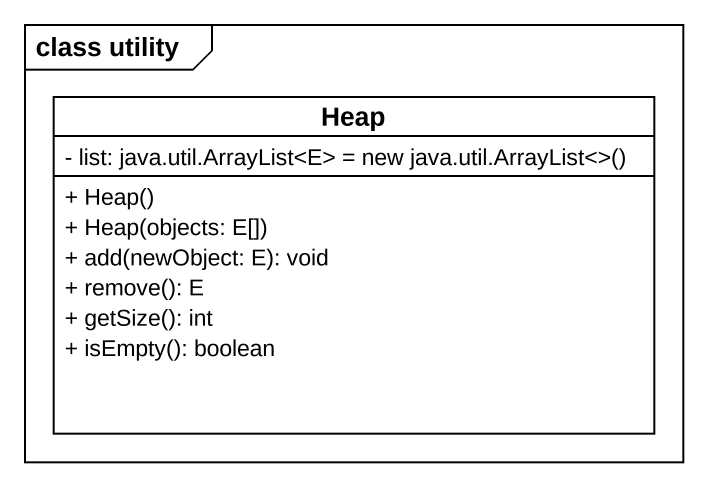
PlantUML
@startuml
mainframe class utility
hide circle
hide empty members
skinparam classAttributeIconSize 0
class Heap {
  {field} - list: java.util.ArrayList<E> = new java.util.ArrayList<>()
  + Heap()
  + Heap(objects: E[])
  + add(newObject: E): void
  + remove(): E
  + getSize(): int
  + isEmpty(): boolean
}
@enduml
